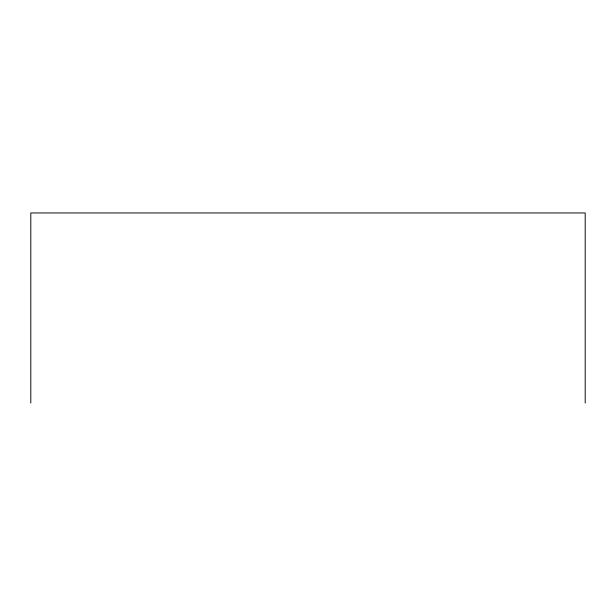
<?xml version="1.0" encoding="UTF-8"?>
<svg xmlns="http://www.w3.org/2000/svg" width="616" height="616" viewBox="0 0 616 616"><rect width="100%" height="100%" fill="white"/><g stroke="black" fill="none" stroke-linecap="round" stroke-linejoin="round"><path stroke-width="0.92" d="M585.2 403.049L585.2 212.951L30.8 212.951L30.8 403.049"/></g></svg>
